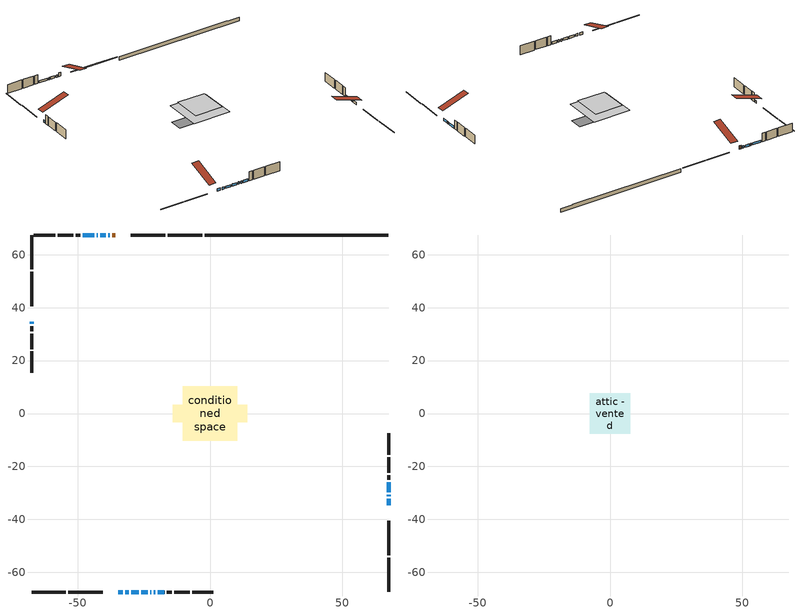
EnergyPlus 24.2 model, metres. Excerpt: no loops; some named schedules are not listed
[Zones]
conditioned space
 floor outside (Floor1 construction): -3.5,-3.5 -3.5,3.5 3.5,3.5 3.5,-3.5 z0.61
 floor adiabatic (AdiabaticFloorConstruction): -10.29,-10.29 -10.29,10.29 10.29,10.29 10.29,-10.29 z3.05
 floor foundation (Slab1 construction): -14.04,-3.34 -14.04,3.34 14.04,3.34 14.04,-3.34 z-1.52
 wall outside (RimJoist1 construction): -2.96,67.47 -15.99,67.47 / -67.47,-67.47 -54.44,-67.47 / -67.47,67.47 -67.47,54.44 / 67.47,-67.47 67.47,-54.44 z0.61:0.91
 wall outside (RimJoist2 construction): -16.92,67.47 -29.95,67.47 / -53.51,-67.47 -40.48,-67.47 / -67.47,53.51 -67.47,40.48 / 67.47,-53.51 67.47,-40.48 z0.61:0.91
 wall outside (AdiabaticWallConstruction 1): -35.75,67.47 -37,67.47 z0.61:2.64
 wall outside (AdiabaticWallConstruction): -37.93,67.47 -38.44,67.47 / -34.67,-67.47 -32.98,-67.47 / -32.05,-67.47 -30.78,-67.47 / -67.47,34.68 -67.47,33.83 / 67.47,-34.67 67.47,-32.14 / -39.37,67.47 -41.55,67.47 / -42.47,67.47 -42.81,67.47 / -29.86,-67.47 -27,-67.47 / -26.07,-67.47 -23.53,-67.47 / 67.47,-31.21 67.47,-30.73 / -22.6,-67.47 -22.12,-67.47 / 67.47,-29.8 67.47,-26 / -43.74,67.47 -48.1,67.47 / -21.2,-67.47 -20.67,-67.47 / -19.74,-67.47 -17.2,-67.47 z0.61:1.83
 wall outside (Wall1 construction): -49.03,67.47 -50.79,67.47 / -16.27,-67.47 -14.5,-67.47 / -67.47,32.9 -67.47,31.13 / 67.47,-25.07 67.47,-23.3 z0.61:5.49
 wall outside (Wall2 construction): -51.72,67.47 -57.56,67.47 / -13.57,-67.47 -7.73,-67.47 / -67.47,30.2 -67.47,24.36 / 67.47,-22.37 67.47,-16.53 z0.61:5.49
 wall outside (Wall3 construction): -58.49,67.47 -66.54,67.47 / -6.8,-67.47 1.24,-67.47 / -67.47,23.43 -67.47,15.39 / 67.47,-15.6 67.47,-7.56 z0.61:5.49
 wall foundation (FoundationWall1 construction): -2.03,67.47,-1.52 -2.03,67.47,0.61 60.52,67.47,0.61 60.52,67.47,0.44 67.47,67.47,0.44 67.47,67.47,-1.52
 window (WindowConstruction 12): -37.93,67.47 -38.44,67.47 z0.61:1.83
 window (WindowConstruction 4): -34.67,-67.47 -32.98,-67.47 z0.61:1.83
 window (WindowConstruction 5): -32.05,-67.47 -30.78,-67.47 z0.61:1.83
 window (WindowConstruction 6): -67.47,34.67 -67.47,33.83 z0.61:1.83
 window (WindowConstruction 7): 67.47,-34.67 67.47,-32.14 z0.61:1.83
 window (WindowConstruction 8): -39.37,67.47 -41.55,67.47 z0.61:1.83
 window (WindowConstruction 9): -42.48,67.47 -42.81,67.47 z0.61:1.83
 window (WindowConstruction 10): -29.85,-67.47 -27,-67.47 z0.61:1.83
 window (WindowConstruction 11): -26.07,-67.47 -23.53,-67.47 z0.61:1.83
 window (WindowConstruction 13): 67.47,-31.21 67.47,-30.73 z0.61:1.83
 window (WindowConstruction 14): -22.6,-67.47 -22.12,-67.47 z0.61:1.83
 window (WindowConstruction): 67.47,-29.8 67.47,-26 z0.61:1.83
 window (WindowConstruction 1): -43.74,67.47 -48.1,67.47 z0.61:1.83
 window (WindowConstruction 2): -21.2,-67.47 -20.67,-67.47 z0.61:1.83
 window (WindowConstruction 3): -19.74,-67.47 -17.2,-67.47 z0.61:1.83
 door (Door): -35.75,67.47 -37,67.47 z0.61:2.64
 ceiling adiabatic (AdiabaticFloorConstruction): 10.29,-10.29 10.29,10.29 -10.29,10.29 -10.29,-10.29 z3.05
attic - vented
 floor to conditioned space (Floor2 construction Reversed): -7.69,-7.69 -7.69,7.69 7.69,7.69 7.69,-7.69 z5.49
 roof outside (Roof1 construction): -34.82,67.47,5.49 -34.82,52.49,10.48 -30.87,52.49,10.48 -30.87,67.47,5.49; -35.6,-67.47,5.49 -35.6,-52.49,10.48 -39.55,-52.49,10.48 -39.55,-67.47,5.49; -67.47,35.6,5.49 -52.49,35.6,10.48 -52.49,39.55,10.48 -67.47,39.55,5.49; 67.47,-35.6,5.49 52.49,-35.6,10.48 52.49,-39.55,10.48 67.47,-39.55,5.49
[Building]
Building 1: Terrain=Suburbs
[Site:Location]
Toronto City Centre_ON: Latitude {deg}=43.63; Longitude {deg}=-79.39; Time Zone {hr}=-5; Elevation {m}=77; Keep Site Location Information=Yes
[Site:GroundTemperature:Shallow]
5.01852, 3.26908, 3.12898, 3.95918, 7.29196, 10.6092, 13.4851, 15.3069, 15.4617, 13.9799, 11.1774, 7.9619
[Site:WaterMainsTemperature]
Calculation Method=Schedule; Temperature Schedule=mains temperature schedule
[Material] Roughness=Rough; Thermal Absorptance=0.9
Name | Thickness {m} | Conductivity {W/m-K} | Density {kg/m3} | Specific Heat {J/kg-K} | Solar Absorptance | Visible Absorptance
asphalt or fiberglass shingles | 0.00635 | 0.162714 | 1121.4 | 1465.45 | 0.4 | 0.4
ceiling loosefill ins | 0.169333 | 0.0480833 | 16.02 | 1046.75 | 0.7 | 0.7
ceiling stud and cavity | 0.1397 | 0.105361 | 65.682 | 1177.47 | 0.7 | 0.7
concrete 4.0 in. | 0.1016 | 1.803125 | 2242.8 | 837.4 | 0.7 | 0.7
concrete 8.0 in. | 0.2032 | 1.803125 | 2242.8 | 837.4 | 0.7 | 0.7
door material | 0.04445 | 0.053851 | 512.64 | 1214.23 | 0.7 | 0.7
exterior vertical ins | 0.0363136 | 0.029427 | 32.04 | 1214.23 | 0.7 | 0.7
floor covering | 0.0127 | 0.0433444 | 54.468 | 1339.84 | 0.6 | 0.6
floor rigid ins; rim joist rigid ins | 0.051816 | 0.029427 | 32.04 | 1214.23 | 0.7 | 0.7
floor rigid ins 1; wall rigid ins | 0.512978 | 0.029427 | 32.04 | 1214.23 | 0.7 | 0.7
floor stud and cavity | 0.1397 | 0.0893242 | 92.3553 | 1139.71 | 0.7 | 0.7
floor stud and cavity 1 | 0.1397 | 1.75129 | 37.0049 | 1207.88 | 0.7 | 0.7
furniture material conditioned space 1 | 0.1524 | 0.115458 | 640.8 | 1214.23 | 0.6 | 0.6
gypsum board | 0.0127 | 0.160291 | 801 | 837.4 | 0.6 | 0.6
gypsum board 1 | 0.0127 | 0.160291 | 801 | 837.4 | 0.7 | 0.7
osb sheathing 0.5 in. | 0.0127 | 0.115458 | 512.64 | 1214.23 | 0.7 | 0.7
osb sheathing 0.75 in. | 0.01905 | 0.115458 | 512.64 | 1214.23 | 0.7 | 0.7
osb sheathing 2.0 in. | 0.0508 | 0.115458 | 512.64 | 1214.23 | 0.7 | 0.7
rim joist stud and cavity | 0.0508 | 0.0451784 | 125.044 | 1163.47 | 0.6 | 0.6
rim joist stud and cavity 1 | 0.0508 | 0.0402046 | 125.044 | 1163.47 | 0.6 | 0.6
wall stud and cavity | 0.1397 | 0.080875 | 139.0536 | 1170.24 | 0.7 | 0.7
wall stud and cavity 1 | 0.1397 | 0.0807104 | 139.0536 | 1170.24 | 0.7 | 0.7
wall stud and cavity 2 | 0.1397 | 0.0805465 | 139.0536 | 1170.24 | 0.7 | 0.7
wall stud and cavity 3 | 0.0889 | 0.380278 | 52.3479 | 1209.89 | 0.7 | 0.7
wall stud and cavity 4 | 0.0889 | 0.391764 | 83.0341 | 1211.67 | 0.7 | 0.7
wood siding | 0.0254 | 0.102417 | 544.68 | 1172.36 | 0.4 | 0.4
wood siding 1; wood siding 2; wood siding 3 | 0.0254 | 0.102417 | 544.68 | 1172.36 | 0.7 | 0.7
[WindowMaterial:SimpleGlazingSystem]
Name | U-Factor {W/m2-K} | Solar Heat Gain Coefficient
WindowMaterial | 2.24962 | 0.56
WindowMaterial 1 | 2.16445 | 0.6
WindowMaterial 10 | 3.22681 | 0.36
WindowMaterial 2 | 2.42564 | 0.49
WindowMaterial 3 | 2.14401 | 0.6
WindowMaterial 4 | 2.21783 | 0.58
WindowMaterial 5 | 2.31265 | 0.54
WindowMaterial 6 | 2.36432 | 0.55
WindowMaterial 7 | 2.29164 | 0.54
WindowMaterial 8 | 2.21896 | 0.58
WindowMaterial 9 | 7.14236 | 0.61
[Construction]
AdiabaticFloorConstruction: floor stud and cavity 1, floor rigid ins 1, osb sheathing 0.75 in., floor covering
AdiabaticWallConstruction: wood siding 2, wall rigid ins, wall stud and cavity 3, gypsum board
AdiabaticWallConstruction 1: wood siding 3, wall rigid ins, wall stud and cavity 3, gypsum board
Door: door material
Floor1 construction: floor stud and cavity, floor rigid ins, osb sheathing 0.75 in., floor covering
Floor2 construction Reversed: gypsum board, ceiling stud and cavity, ceiling loosefill ins
FoundationWall1 construction: concrete 8.0 in., gypsum board 1
furniture construction conditioned space 1: furniture material conditioned space 1
PartitionWallConstruction: gypsum board, wall stud and cavity 4, gypsum board
RimJoist1 construction: wood siding 1, osb sheathing 2.0 in., rim joist stud and cavity
RimJoist2 construction: wood siding 1, rim joist rigid ins, osb sheathing 2.0 in., rim joist stud and cavity 1
Roof1 construction: asphalt or fiberglass shingles
Slab1 construction: concrete 4.0 in.
Wall1 construction: wood siding, osb sheathing 0.5 in., wall stud and cavity, gypsum board
Wall2 construction: wood siding, osb sheathing 0.5 in., wall stud and cavity 1, gypsum board
Wall3 construction: wood siding, osb sheathing 0.5 in., wall stud and cavity 2, gypsum board
WindowConstruction; WindowConstruction 5; WindowConstruction 7: WindowMaterial
WindowConstruction 1; WindowConstruction 8: WindowMaterial 1
WindowConstruction 10: WindowMaterial 7
WindowConstruction 11: WindowMaterial 8
WindowConstruction 12: WindowMaterial 9
WindowConstruction 13; WindowConstruction 14: WindowMaterial 10
WindowConstruction 2: WindowMaterial 2
WindowConstruction 3: WindowMaterial 3
WindowConstruction 4: WindowMaterial 4
WindowConstruction 6: WindowMaterial 5
WindowConstruction 9: WindowMaterial 6
[Zone] Multiplier=1; Part of Total Floor Area=Yes
Name | Volume {m3}
attic - vented | 191.506
conditioned space | 1523.9
[Space]
Name | Zone | Volume {m3}
attic - vented 1 | attic - vented | 191.506
conditioned space 1 | conditioned space | 1523.9
[ZoneInfiltration:EffectiveLeakageArea]
infil attic - vented 1: Zone or Space=attic - vented 1; Schedule=Always On Discrete; Effective Air Leakage Area {cm2}=9951.58; Stack Coefficient=0.000347089; Wind Coefficient=1.25875e-05
[ZoneMixing]
whole house fan mix: Zone or Space=attic - vented; Schedule=Always On Continuous; Design Flow Rate Calculation Method=Flow/Zone; Design Flow Rate {m3/s}=0; Source Zone or Space=conditioned space
[SurfaceProperty:ExposedFoundationPerimeter]
Slab1: Exposed Perimeter Calculation Method=TotalExposedPerimeter; Total Exposed Perimeter {m}=69.494
[InternalMass] Zone or ZoneList=conditioned space; Space or SpaceList=conditioned space 1
Name | Construction | Surface Area {m2}
furniture mass conditioned space 1 | furniture construction conditioned space 1 | 263.976
partition wall mass | PartitionWallConstruction | 659.94
[Lights]
interior lighting: Zone or ZoneList or Space or SpaceList=conditioned space 1; Schedule=interior lighting schedule; Design Level Calculation Method=LightingLevel; Lighting Level {W}=343.2; Return Air Fraction=0; Fraction Radiant=0.6; Fraction Visible=0.2; Fraction Replaceable=1
[People]
occupants: Zone or ZoneList or Space or SpaceList=conditioned space 1; Number of People Schedule=occupants schedule; Number of People Calculation Method=People; Number of People=3; Fraction Radiant=0.314171; Sensible Heat Fraction=0.56303; Activity Level Schedule=occupants activity schedule; Carbon Dioxide Generation Rate {m3/s-W}=0; Enable ASHRAE 55 Comfort Warnings=No; Mean Radiant Temperature Calculation Type=EnclosureAveraged
[ElectricEquipment] Zone or ZoneList or Space or SpaceList=conditioned space 1; Design Level Calculation Method=EquipmentLevel
Name | Schedule | Design Level {W} | Fraction Latent | Fraction Radiant | Fraction Lost
clothes dryer | clothes dryer schedule | 140.772 | 0.015 | 0.081 | 0.85
clothes washer | clothes washer schedule | 32.1985 | 0.03 | 0.162 | 0.7
cooking range | cooking range schedule | 215.147 | 0.08 | 0.432 | 0.2
dishwasher | dishwasher schedule | 66.8632 | 0.3 | 0.18 | 0.4
fridge | fridge schedule | 72.9452 | 0 | 0.6 | 0
mech vent bath fan 0 | mech vent bath fan 0 schedule | 50.2 | 0 | 0 | 1
mech vent house fan | mech vent house fan schedule | 0 | 0 | 0 | 1
mech vent house fan cfis | mech vent house fan cfis schedule | 0 | 0 | 0 | 0
mech vent range fan 0 | mech vent range fan 0 schedule | 57 | 0 | 0 | 1
misc plug loads | misc plug loads schedule | 494.7 | 0.045 | 0.513 | 0.1
whole house fan | Always On Discrete | 0 | 0 | 0 | 1
[OtherEquipment] Zone or ZoneList or Space or SpaceList=conditioned space 1; Design Level Calculation Method=EquipmentLevel
Name | Fuel Type | Schedule | Design Level {W} | Fraction Latent | Fraction Radiant | Fraction Lost
clothes dryer 1 | Electricity | clothes dryer schedule | 0 | 0.015 | 0.081 | 0.85
cooking range 1 | Electricity | cooking range schedule | 0 | 0.08 | 0.432 | 0.2
general water use latent | None | general water use schedule | 62.594 | 1 | 0 | 0
general water use sensible | None | general water use schedule | -61.6891 | 0 | 0.6 | 0
mech vent house fan latent load | None | Always On Discrete | 0 | 1 | 0 | 0
mech vent house fan sensible load | None | Always On Discrete | 0 | 0 | 0 | 0
water heater energy adjustment1 | NaturalGas | Always On Discrete | 0.01 | 0 | 0 | 1
[ZoneInfiltration:DesignFlowRate] Zone or ZoneList or Space or SpaceList=conditioned space 1; Schedule=Always On Discrete; Design Flow Rate Calculation Method=Flow/Zone; Design Flow Rate {m3/s}=0
infil flow; natural vent flow; whole house fan flow
[AvailabilityManager:Scheduled]
central ac and furnace airloop Availability Manager: Schedule=Always On Discrete
[Foundation:Kiva]
Foundation Kiva 1: Initial Indoor Air Temperature {C}=18; Wall Height Above Grade {m}=0.609996; Wall Depth Below Slab {m}=0.2032; Custom Block Material Name 1=exterior vertical ins; Custom Block Depth 1 {m}=2.13; Custom Block X Position 1 {m}=0.2159; Custom Block Z Position 1 {m}=0
[Foundation:Kiva:Settings]
Soil Conductivity {W/m-K}=0.849921; Soil Density {kg/m3}=1842.3; Soil Specific Heat {J/kg-K}=418.7; Ground Solar Absorptivity=0.9; Ground Thermal Absorptivity=0.9; Ground Surface Roughness {m}=0.03; Far-Field Width {m}=40; Deep-Ground Boundary Condition=ZeroFlux; Deep-Ground Depth {m}=40; Minimum Cell Dimension {m}=0.2; Maximum Cell Growth Coefficient=3; Simulation Timestep=Timestep
[Exterior:Lights]
exterior lighting: Schedule=exterior lighting schedule; Design Level {W}=75.6
[EnergyManagementSystem:GlobalVariable]
central_ac_and_furnace_airloop_Fan_RTF
infil_program_Qfan
infil_program_Qinf
natural_vent_program_Qnv
natural_vent_program_Qwhf
[EnergyManagementSystem:Sensor]
Name | Output:Variable or Output:Meter Index Key | Output:Variable or Output:Meter
airflow_gain | infil flow | Infiltration Sensible Heat Gain Energy
airflow_gain_1 | natural vent flow | Infiltration Sensible Heat Gain Energy
airflow_gain_2 | whole house fan flow | Infiltration Sensible Heat Gain Energy
airflow_loss | infil flow | Infiltration Sensible Heat Loss Energy
airflow_loss_1 | natural vent flow | Infiltration Sensible Heat Loss Energy
airflow_loss_2 | whole house fan flow | Infiltration Sensible Heat Loss Energy
clg_load_cond |  | Cooling:EnergyTransfer:Zone:CONDITIONED SPACE
clg_sp_s; clg_sp_s_1 | cooling setpoint | Schedule Value
clothes_dryer_exhaust_0_sch_s | clothes dryer exhaust 0 schedule | Schedule Value
cool_season | cooling season schedule | Schedule Value
htg_load_cond |  | Heating:EnergyTransfer:Zone:CONDITIONED SPACE
htg_sp_s; htg_sp_s_1 | heating setpoint | Schedule Value
ig_ee_conv | clothes dryer | Electric Equipment Convective Heating Energy
ig_ee_conv_2 | cooking range | Electric Equipment Convective Heating Energy
ig_ee_conv_4 | fridge | Electric Equipment Convective Heating Energy
ig_ee_conv_5 | misc plug loads | Electric Equipment Convective Heating Energy
ig_ee_conv_6 | whole house fan | Electric Equipment Convective Heating Energy
ig_ee_rad | clothes dryer | Electric Equipment Radiant Heating Energy
ig_ee_rad_2 | cooking range | Electric Equipment Radiant Heating Energy
ig_ee_rad_4 | fridge | Electric Equipment Radiant Heating Energy
ig_ee_rad_5 | misc plug loads | Electric Equipment Radiant Heating Energy
ig_ee_rad_6 | whole house fan | Electric Equipment Radiant Heating Energy
ig_lgt_conv | interior lighting | Lights Convective Heating Energy
ig_lgt_rad | interior lighting | Lights Radiant Heating Energy
ig_lgt_vis | interior lighting | Lights Visible Radiation Heating Energy
ig_oe_conv | clothes dryer 1 | Other Equipment Convective Heating Energy
ig_oe_conv_1 | cooking range 1 | Other Equipment Convective Heating Energy
ig_oe_conv_2 | general water use latent | Other Equipment Convective Heating Energy
ig_oe_conv_3 | general water use sensible | Other Equipment Convective Heating Energy
ig_oe_conv_4 | water heater energy adjustment1 | Other Equipment Convective Heating Energy
ig_oe_rad | clothes dryer 1 | Other Equipment Radiant Heating Energy
ig_oe_rad_1 | cooking range 1 | Other Equipment Radiant Heating Energy
ig_oe_rad_2 | general water use latent | Other Equipment Radiant Heating Energy
ig_oe_rad_3 | general water use sensible | Other Equipment Radiant Heating Energy
ig_oe_rad_4 | water heater energy adjustment1 | Other Equipment Radiant Heating Energy
ig_ppl_conv | occupants | People Convective Heating Energy
ig_ppl_rad | occupants | People Radiant Heating Energy
im_conv | furniture mass conditioned space 1 | Surface Inside Face Convection Heat Gain Energy
im_conv_1 | partition wall mass | Surface Inside Face Convection Heat Gain Energy
im_ig | furniture mass conditioned space 1 | Surface Inside Face Internal Gains Radiation Heat Gain Energy
im_ig_1 | partition wall mass | Surface Inside Face Internal Gains Radiation Heat Gain Energy
im_lgt | furniture mass conditioned space 1 | Surface Inside Face Lights Radiation Heat Gain Energy
im_lgt_1 | partition wall mass | Surface Inside Face Lights Radiation Heat Gain Energy
im_sol | furniture mass conditioned space 1 | Surface Inside Face Solar Radiation Heat Gain Energy
im_sol_1 | partition wall mass | Surface Inside Face Solar Radiation Heat Gain Energy
im_surf | furniture mass conditioned space 1 | Surface Inside Face Net Surface Thermal Radiation Heat Gain Energy
im_surf_1 | partition wall mass | Surface Inside Face Net Surface Thermal Radiation Heat Gain Energy
mech_vent_bath_fan_0_sch_s | mech vent bath fan 0 schedule | Schedule Value
mech_vent_range_fan_0_sch_s | mech vent range fan 0 schedule | Schedule Value
mv_conv | mech vent bath fan 0 | Electric Equipment Convective Heating Energy
mv_conv_1 | mech vent house fan | Electric Equipment Convective Heating Energy
mv_conv_2 | mech vent house fan cfis | Electric Equipment Convective Heating Energy
mv_conv_3 | mech vent range fan 0 | Electric Equipment Convective Heating Energy
mv_conv_4 | mech vent house fan latent load | Other Equipment Convective Heating Energy
mv_conv_5 | mech vent house fan sensible load | Other Equipment Convective Heating Energy
mv_rad | mech vent bath fan 0 | Electric Equipment Radiant Heating Energy
mv_rad_1 | mech vent house fan | Electric Equipment Radiant Heating Energy
mv_rad_2 | mech vent house fan cfis | Electric Equipment Radiant Heating Energy
mv_rad_3 | mech vent range fan 0 | Electric Equipment Radiant Heating Energy
mv_rad_4 | mech vent house fan latent load | Other Equipment Radiant Heating Energy
mv_rad_5 | mech vent house fan sensible load | Other Equipment Radiant Heating Energy
natural_vent_s | natural vent schedule | Schedule Value
out_pb_s |  | Site Outdoor Air Barometric Pressure
out_wt_s |  | Site Outdoor Air Humidity Ratio
site_vw_s |  | Site Wind Speed
ss_back_out | Window1 | Surface Window Shortwave from Zone Back Out Window Heat Transfer Rate
ss_back_out_1 | Window10 | Surface Window Shortwave from Zone Back Out Window Heat Transfer Rate
ss_back_out_10 | Window23 | Surface Window Shortwave from Zone Back Out Window Heat Transfer Rate
ss_back_out_11 | Window3 | Surface Window Shortwave from Zone Back Out Window Heat Transfer Rate
ss_back_out_12 | Window6 | Surface Window Shortwave from Zone Back Out Window Heat Transfer Rate
ss_back_out_13 | Window8 | Surface Window Shortwave from Zone Back Out Window Heat Transfer Rate
ss_back_out_14 | Window9 | Surface Window Shortwave from Zone Back Out Window Heat Transfer Rate
ss_back_out_2 | Window11 | Surface Window Shortwave from Zone Back Out Window Heat Transfer Rate
ss_back_out_3 | Window12 | Surface Window Shortwave from Zone Back Out Window Heat Transfer Rate
ss_back_out_4 | Window13 | Surface Window Shortwave from Zone Back Out Window Heat Transfer Rate
ss_back_out_5 | Window15 | Surface Window Shortwave from Zone Back Out Window Heat Transfer Rate
ss_back_out_6 | Window16 | Surface Window Shortwave from Zone Back Out Window Heat Transfer Rate
ss_back_out_7 | Window17 | Surface Window Shortwave from Zone Back Out Window Heat Transfer Rate
ss_back_out_8 | Window20 | Surface Window Shortwave from Zone Back Out Window Heat Transfer Rate
ss_back_out_9 | Window21 | Surface Window Shortwave from Zone Back Out Window Heat Transfer Rate
ss_conv | Door1 | Surface Inside Face Convection Heat Gain Energy
ss_conv_1 | Window1 | Surface Inside Face Convection Heat Gain Energy
ss_conv_10 | Window21 | Surface Inside Face Convection Heat Gain Energy
ss_conv_11 | Window23 | Surface Inside Face Convection Heat Gain Energy
ss_conv_12 | Window3 | Surface Inside Face Convection Heat Gain Energy
ss_conv_13 | Window6 | Surface Inside Face Convection Heat Gain Energy
ss_conv_14 | Window8 | Surface Inside Face Convection Heat Gain Energy
ss_conv_15 | Window9 | Surface Inside Face Convection Heat Gain Energy
ss_conv_2 | Window10 | Surface Inside Face Convection Heat Gain Energy
ss_conv_3 | Window11 | Surface Inside Face Convection Heat Gain Energy
ss_conv_4 | Window12 | Surface Inside Face Convection Heat Gain Energy
ss_conv_5 | Window13 | Surface Inside Face Convection Heat Gain Energy
ss_conv_6 | Window15 | Surface Inside Face Convection Heat Gain Energy
ss_conv_7 | Window16 | Surface Inside Face Convection Heat Gain Energy
ss_conv_8 | Window17 | Surface Inside Face Convection Heat Gain Energy
ss_conv_9 | Window20 | Surface Inside Face Convection Heat Gain Energy
ss_ig | Door1 | Surface Inside Face Internal Gains Radiation Heat Gain Energy
ss_ig_1 | Window1 | Surface Inside Face Internal Gains Radiation Heat Gain Energy
ss_ig_10 | Window21 | Surface Inside Face Internal Gains Radiation Heat Gain Energy
ss_ig_11 | Window23 | Surface Inside Face Internal Gains Radiation Heat Gain Energy
ss_ig_12 | Window3 | Surface Inside Face Internal Gains Radiation Heat Gain Energy
ss_ig_13 | Window6 | Surface Inside Face Internal Gains Radiation Heat Gain Energy
ss_ig_14 | Window8 | Surface Inside Face Internal Gains Radiation Heat Gain Energy
ss_ig_15 | Window9 | Surface Inside Face Internal Gains Radiation Heat Gain Energy
ss_ig_2 | Window10 | Surface Inside Face Internal Gains Radiation Heat Gain Energy
ss_ig_3 | Window11 | Surface Inside Face Internal Gains Radiation Heat Gain Energy
ss_ig_4 | Window12 | Surface Inside Face Internal Gains Radiation Heat Gain Energy
ss_ig_5 | Window13 | Surface Inside Face Internal Gains Radiation Heat Gain Energy
ss_ig_6 | Window15 | Surface Inside Face Internal Gains Radiation Heat Gain Energy
ss_ig_7 | Window16 | Surface Inside Face Internal Gains Radiation Heat Gain Energy
ss_ig_8 | Window17 | Surface Inside Face Internal Gains Radiation Heat Gain Energy
ss_ig_9 | Window20 | Surface Inside Face Internal Gains Radiation Heat Gain Energy
ss_lgt | Door1 | Surface Inside Face Lights Radiation Heat Gain Energy
ss_sol | Door1 | Surface Inside Face Solar Radiation Heat Gain Energy
ss_surf | Door1 | Surface Inside Face Net Surface Thermal Radiation Heat Gain Energy
ss_surf_1 | Window1 | Surface Inside Face Net Surface Thermal Radiation Heat Gain Energy
ss_surf_10 | Window21 | Surface Inside Face Net Surface Thermal Radiation Heat Gain Energy
ss_surf_11 | Window23 | Surface Inside Face Net Surface Thermal Radiation Heat Gain Energy
ss_surf_12 | Window3 | Surface Inside Face Net Surface Thermal Radiation Heat Gain Energy
ss_surf_13 | Window6 | Surface Inside Face Net Surface Thermal Radiation Heat Gain Energy
ss_surf_14 | Window8 | Surface Inside Face Net Surface Thermal Radiation Heat Gain Energy
ss_surf_15 | Window9 | Surface Inside Face Net Surface Thermal Radiation Heat Gain Energy
ss_surf_2 | Window10 | Surface Inside Face Net Surface Thermal Radiation Heat Gain Energy
ss_surf_3 | Window11 | Surface Inside Face Net Surface Thermal Radiation Heat Gain Energy
ss_surf_4 | Window12 | Surface Inside Face Net Surface Thermal Radiation Heat Gain Energy
ss_surf_5 | Window13 | Surface Inside Face Net Surface Thermal Radiation Heat Gain Energy
ss_surf_6 | Window15 | Surface Inside Face Net Surface Thermal Radiation Heat Gain Energy
ss_surf_7 | Window16 | Surface Inside Face Net Surface Thermal Radiation Heat Gain Energy
ss_surf_8 | Window17 | Surface Inside Face Net Surface Thermal Radiation Heat Gain Energy
ss_surf_9 | Window20 | Surface Inside Face Net Surface Thermal Radiation Heat Gain Energy
ss_trans_in | Window1 | Surface Window Transmitted Solar Radiation Rate
ss_trans_in_1 | Window10 | Surface Window Transmitted Solar Radiation Rate
ss_trans_in_10 | Window23 | Surface Window Transmitted Solar Radiation Rate
ss_trans_in_11 | Window3 | Surface Window Transmitted Solar Radiation Rate
ss_trans_in_12 | Window6 | Surface Window Transmitted Solar Radiation Rate
ss_trans_in_13 | Window8 | Surface Window Transmitted Solar Radiation Rate
ss_trans_in_14 | Window9 | Surface Window Transmitted Solar Radiation Rate
ss_trans_in_2 | Window11 | Surface Window Transmitted Solar Radiation Rate
ss_trans_in_3 | Window12 | Surface Window Transmitted Solar Radiation Rate
ss_trans_in_4 | Window13 | Surface Window Transmitted Solar Radiation Rate
ss_trans_in_5 | Window15 | Surface Window Transmitted Solar Radiation Rate
ss_trans_in_6 | Window16 | Surface Window Transmitted Solar Radiation Rate
ss_trans_in_7 | Window17 | Surface Window Transmitted Solar Radiation Rate
ss_trans_in_8 | Window20 | Surface Window Transmitted Solar Radiation Rate
ss_trans_in_9 | Window21 | Surface Window Transmitted Solar Radiation Rate
ss_trans_out | Window1 | Surface Inside Face Initial Transmitted Diffuse Transmitted Out Window Solar Radiation Rate
ss_trans_out_1 | Window10 | Surface Inside Face Initial Transmitted Diffuse Transmitted Out Window Solar Radiation Rate
ss_trans_out_10 | Window23 | Surface Inside Face Initial Transmitted Diffuse Transmitted Out Window Solar Radiation Rate
